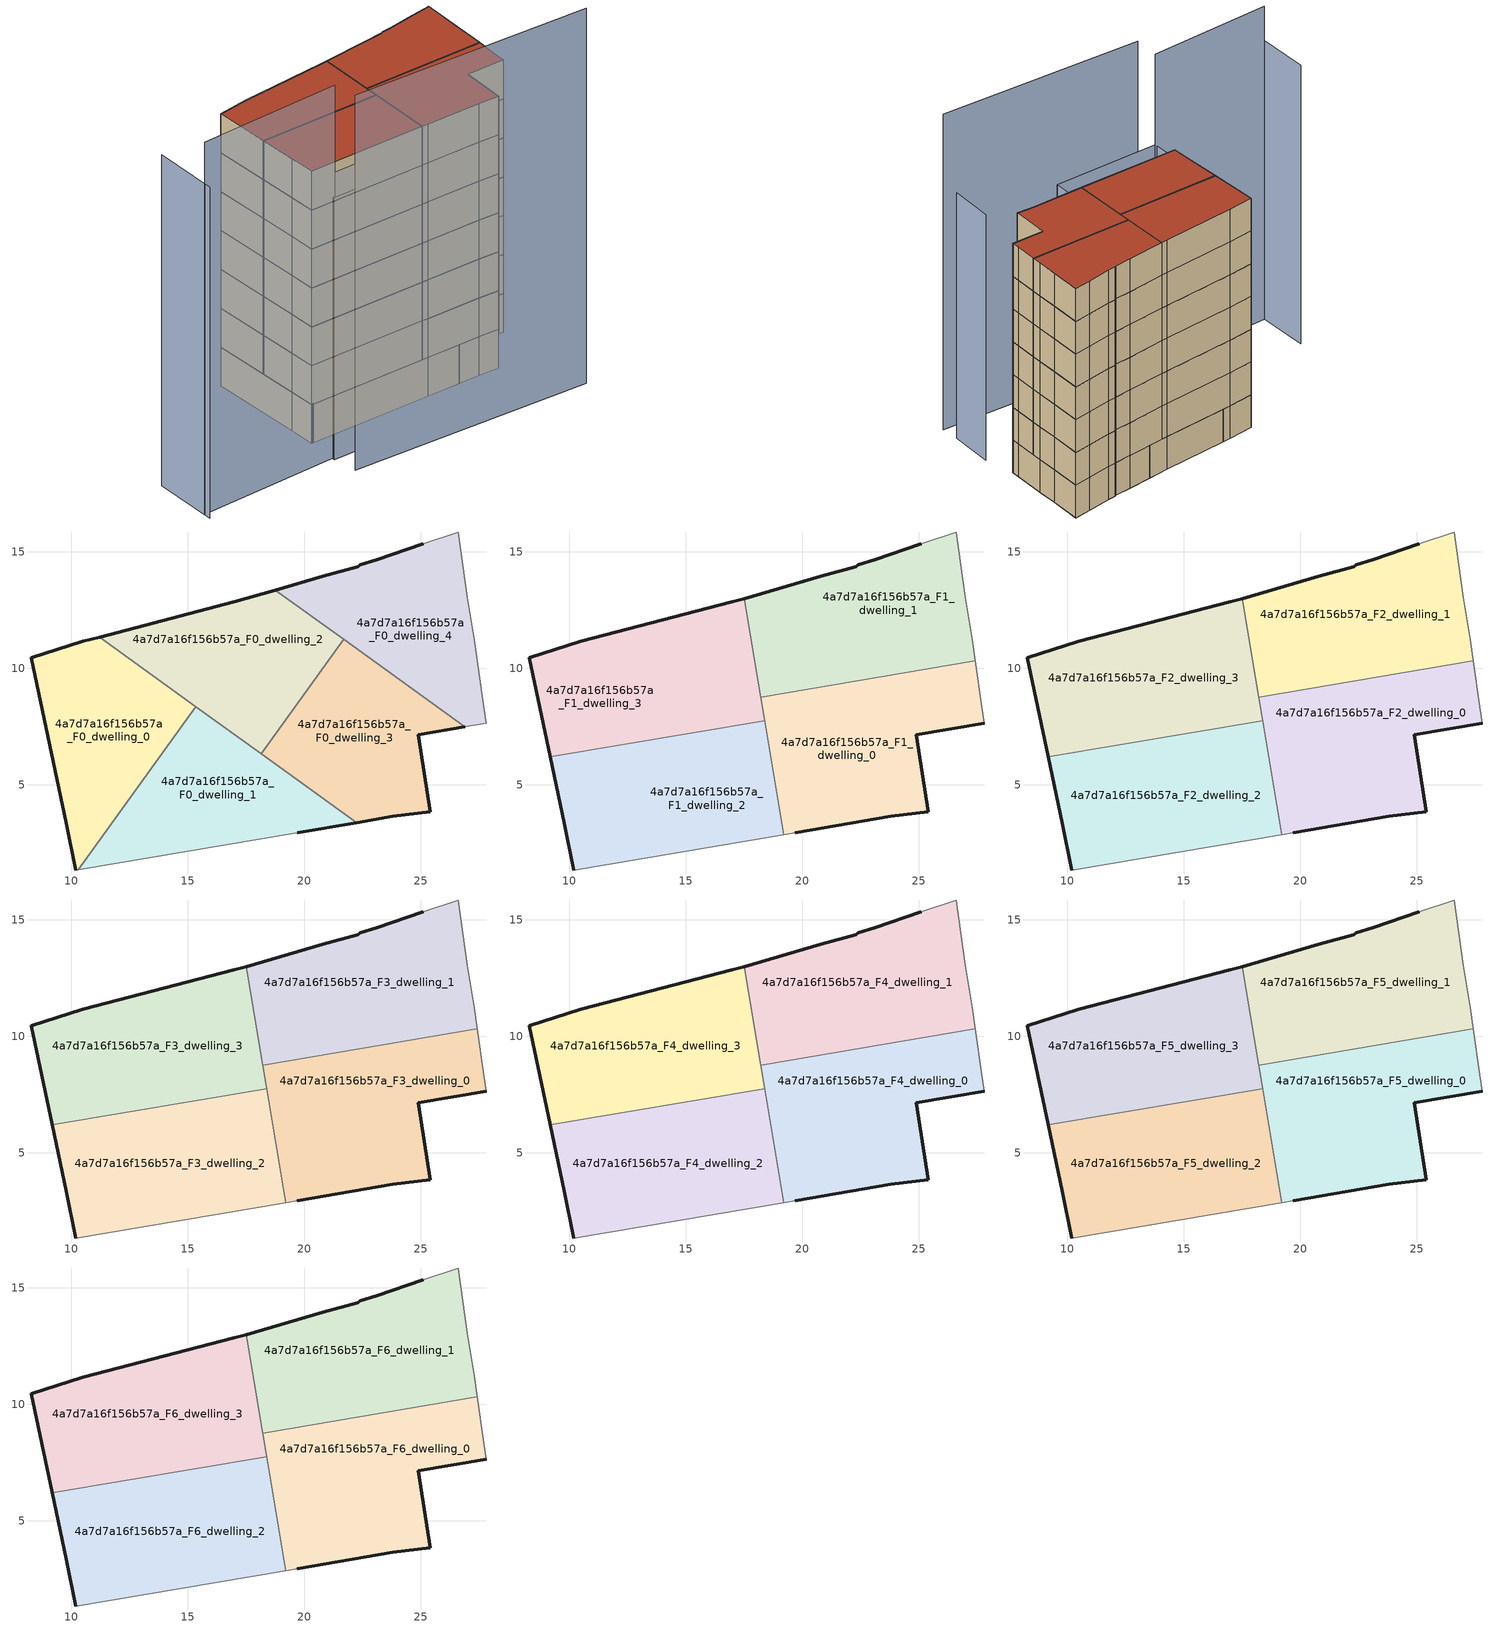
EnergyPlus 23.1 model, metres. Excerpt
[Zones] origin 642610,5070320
4a7d7a16f156b57a_F0_dwelling_0
 floor ground (EU_floor_Construction): 10.3,1.36 15.34,8.34 11.21,11.33 10.48,11.14 8.28,10.44 9.78,3.34 10.18,1.34 z0
 wall outside (EU_wall_Construction): 10.18,1.34 9.78,3.34 8.28,10.44 10.48,11.14 11.21,11.33 z0:3
 wall to 4a7d7a16f156b57a_F0_dwelling_1 (EU_wall_Construction): 15.34,8.34 10.3,1.36 z0:3
 wall adiabatic (EU_wall_Construction): 10.3,1.36 10.18,1.34 z0:3
 wall to 4a7d7a16f156b57a_F0_dwelling_2 (EU_wall_Construction): 11.21,11.33 15.34,8.34 z0:3
4a7d7a16f156b57a_F0_dwelling_1
 floor ground (EU_floor_Construction): 22.24,3.37 15.34,8.34 10.3,1.36 19.69,2.93 z0
 wall outside (EU_wall_Construction): 22.24,3.37 19.69,2.93 z0:3
 wall adiabatic (EU_wall_Construction): 19.69,2.93 10.3,1.36 z0:3
 wall to 4a7d7a16f156b57a_F0_dwelling_3 (EU_wall_Construction): 18.14,6.33 22.24,3.37 z0:3
 wall to 4a7d7a16f156b57a_F0_dwelling_2 (EU_wall_Construction): 15.34,8.35 18.14,6.33 z0:3
4a7d7a16f156b57a_F0_dwelling_2
 floor ground (EU_floor_Construction): 18.14,6.33 21.68,11.23 18.75,13.35 16.99,12.84 11.21,11.33 z0
 wall outside (EU_wall_Construction): 11.21,11.33 16.99,12.84 18.75,13.35 z0:3
 wall to 4a7d7a16f156b57a_F0_dwelling_3 (EU_wall_Construction): 21.68,11.23 18.14,6.33 z0:3
 wall to 4a7d7a16f156b57a_F0_dwelling_4 (EU_wall_Construction): 18.75,13.35 21.68,11.23 z0:3
 ceiling adiabatic (EU_roof_Construction): 18.38,7.75 18.53,6.87 18.14,6.33 16.59,7.45 z3
4a7d7a16f156b57a_F0_dwelling_3
 floor ground (EU_floor_Construction): 25.39,3.83 24.89,7.14 26.88,7.48 21.68,11.23 18.14,6.33 22.24,3.37 23.79,3.63 z0
 wall outside (EU_wall_Construction): 26.88,7.48 24.89,7.14 25.39,3.83 23.79,3.63 22.24,3.37 z0:3
 wall to 4a7d7a16f156b57a_F0_dwelling_4 (EU_wall_Construction): 21.68,11.23 26.88,7.48 z0:3
 ceiling adiabatic (EU_roof_Construction): 23.8,9.7 20.13,9.08 21.68,11.23 z3; 18.53,6.87 18.69,5.93 18.14,6.33 z3
4a7d7a16f156b57a_F0_dwelling_4
 floor ground (EU_floor_Construction): 27.8,7.64 27.7,8.34 27.3,11.24 27,13.04 26.6,15.84 25.1,15.34 23.09,14.64 22.4,14.44 22.3,14.34 20.79,13.94 18.75,13.35 26.88,7.48 z0
 wall outside (EU_wall_Construction): 18.75,13.35 20.79,13.94 22.3,14.34 22.4,14.44 23.09,14.64 25.1,15.34 z0:3
 wall adiabatic (EU_wall_Construction): 25.1,15.34 26.6,15.84 27,13.04 27.3,11.24 27.7,8.34 27.8,7.64 26.88,7.48 z0:3
4a7d7a16f156b57a_F1_dwelling_0
 floor to 4a7d7a16f156b57a_F0_dwelling_3 (EU_floor_Construction): 25.39,3.83 24.89,7.14 26.88,7.48 23.8,9.7 20.13,9.08 18.53,6.87 18.69,5.93 22.24,3.37 23.79,3.63 z3
 floor to 4a7d7a16f156b57a_F0_dwelling_4 (EU_floor_Construction): 27.8,7.64 27.7,8.34 27.42,10.31 23.8,9.7 26.88,7.48 z3
 floor to 4a7d7a16f156b57a_F0_dwelling_1 (EU_floor_Construction): 22.24,3.37 18.69,5.93 19.21,2.85 19.69,2.93 z3
 floor to 4a7d7a16f156b57a_F0_dwelling_2 (EU_floor_Construction): 18.53,6.87 20.13,9.08 18.21,8.76 z3
 wall outside (EU_wall_Construction): 27.8,7.64 24.89,7.14 25.39,3.83 23.79,3.63 19.69,2.93 z3:6
 wall adiabatic (EU_wall_Construction): 19.69,2.93 19.21,2.85 / 27.43,10.31 27.7,8.34 27.8,7.64 z3:6
 wall to 4a7d7a16f156b57a_F1_dwelling_1 (EU_wall_Construction): 18.21,8.76 27.43,10.31 z3:6
 wall to 4a7d7a16f156b57a_F1_dwelling_2 (EU_wall_Construction): 19.21,2.85 18.38,7.75 z3:6
 wall to 4a7d7a16f156b57a_F1_dwelling_3 (EU_wall_Construction): 18.38,7.75 18.21,8.76 z3:6
4a7d7a16f156b57a_F1_dwelling_1
 floor to 4a7d7a16f156b57a_F0_dwelling_4 (EU_floor_Construction): 27.42,10.31 27.3,11.24 27,13.04 26.6,15.84 25.1,15.34 23.09,14.64 22.4,14.44 22.3,14.34 20.79,13.94 18.75,13.35 23.8,9.7 z3
 floor to 4a7d7a16f156b57a_F0_dwelling_2 (EU_floor_Construction): 20.13,9.08 21.68,11.23 18.75,13.35 17.5,12.99 18.21,8.76 z3
 floor adiabatic (EU_floor_Construction): 23.8,9.7 18.75,13.35 21.68,11.23 20.13,9.08 18.21,8.76 z3
 wall outside (EU_wall_Construction): 17.5,12.99 20.79,13.94 22.3,14.34 22.4,14.44 23.09,14.64 25.1,15.34 z3:6
 wall adiabatic (EU_wall_Construction): 25.1,15.34 26.6,15.84 27,13.04 27.3,11.24 27.43,10.31 z3:6
 wall to 4a7d7a16f156b57a_F1_dwelling_3 (EU_wall_Construction): 18.21,8.76 17.5,12.99 z3:6
4a7d7a16f156b57a_F1_dwelling_2
 floor to 4a7d7a16f156b57a_F0_dwelling_1 (EU_floor_Construction): 19.21,2.85 18.69,5.93 16.59,7.45 14.43,7.09 10.3,1.36 z3
 floor to 4a7d7a16f156b57a_F0_dwelling_0 (EU_floor_Construction): 10.3,1.36 14.43,7.09 9.18,6.2 9.78,3.34 10.18,1.34 z3
 floor adiabatic (EU_floor_Construction): 18.69,5.93 18.38,7.75 9.18,6.2 16.59,7.45 z3
 wall outside (EU_wall_Construction): 10.18,1.34 9.78,3.34 9.18,6.2 z3:6
 wall to 4a7d7a16f156b57a_F1_dwelling_3 (EU_wall_Construction): 9.18,6.2 18.38,7.75 z3:6
 wall adiabatic (EU_wall_Construction): 19.21,2.85 10.18,1.34 z3:6
4a7d7a16f156b57a_F1_dwelling_3
 floor to 4a7d7a16f156b57a_F0_dwelling_0 (EU_floor_Construction): 14.43,7.09 15.34,8.34 11.21,11.33 10.48,11.14 8.28,10.44 9.18,6.2 z3
 floor to 4a7d7a16f156b57a_F0_dwelling_2 (EU_floor_Construction): 18.38,7.75 17.5,12.99 16.99,12.84 11.21,11.33 16.59,7.45 z3
 floor to 4a7d7a16f156b57a_F0_dwelling_1 (EU_floor_Construction): 16.59,7.45 15.34,8.34 14.43,7.09 z3
 wall outside (EU_wall_Construction): 9.18,6.2 8.28,10.44 10.48,11.14 16.99,12.84 17.5,12.99 z3:6
4a7d7a16f156b57a_F2_dwelling_0
 floor to 4a7d7a16f156b57a_F1_dwelling_0 (EU_floor_Construction): 25.39,3.83 24.89,7.14 27.8,7.64 27.7,8.34 27.43,10.31 18.21,8.76 19.21,2.85 19.69,2.93 23.79,3.63 z6
 wall outside (EU_wall_Construction): 27.8,7.64 24.89,7.14 25.39,3.83 23.79,3.63 19.69,2.93 z6:9
 wall adiabatic (EU_wall_Construction): 19.69,2.93 19.21,2.85 / 27.43,10.31 27.7,8.34 27.8,7.64 z6:9
 wall to 4a7d7a16f156b57a_F2_dwelling_1 (EU_wall_Construction): 18.21,8.76 27.43,10.31 z6:9
 wall to 4a7d7a16f156b57a_F2_dwelling_2 (EU_wall_Construction): 19.21,2.85 18.38,7.75 z6:9
 wall to 4a7d7a16f156b57a_F2_dwelling_3 (EU_wall_Construction): 18.38,7.75 18.21,8.76 z6:9
4a7d7a16f156b57a_F2_dwelling_1
 floor to 4a7d7a16f156b57a_F1_dwelling_1 (EU_floor_Construction): 27.43,10.31 27.3,11.24 27,13.04 26.6,15.84 25.1,15.34 23.09,14.64 22.4,14.44 22.3,14.34 20.79,13.94 17.5,12.99 18.21,8.76 z6
 wall outside (EU_wall_Construction): 17.5,12.99 20.79,13.94 22.3,14.34 22.4,14.44 23.09,14.64 25.1,15.34 z6:9
 wall adiabatic (EU_wall_Construction): 25.1,15.34 26.6,15.84 27,13.04 27.3,11.24 27.43,10.31 z6:9
 wall to 4a7d7a16f156b57a_F2_dwelling_3 (EU_wall_Construction): 18.21,8.76 17.5,12.99 z6:9
4a7d7a16f156b57a_F2_dwelling_2
 floor to 4a7d7a16f156b57a_F1_dwelling_2 (EU_floor_Construction): 19.21,2.85 18.38,7.75 9.18,6.2 9.78,3.34 10.18,1.34 z6
 wall outside (EU_wall_Construction): 10.18,1.34 9.78,3.34 9.18,6.2 z6:9
 wall to 4a7d7a16f156b57a_F2_dwelling_3 (EU_wall_Construction): 9.18,6.2 18.38,7.75 z6:9
 wall adiabatic (EU_wall_Construction): 19.21,2.85 10.18,1.34 z6:9
4a7d7a16f156b57a_F2_dwelling_3
 floor to 4a7d7a16f156b57a_F1_dwelling_3 (EU_floor_Construction): 18.38,7.75 17.5,12.99 16.99,12.84 10.48,11.14 8.28,10.44 9.18,6.2 z6
 wall outside (EU_wall_Construction): 9.18,6.2 8.28,10.44 10.48,11.14 16.99,12.84 17.5,12.99 z6:9
4a7d7a16f156b57a_F3_dwelling_0
 floor to 4a7d7a16f156b57a_F2_dwelling_0 (EU_floor_Construction): 25.39,3.83 24.89,7.14 27.8,7.64 27.7,8.34 27.43,10.31 18.21,8.76 19.21,2.85 19.69,2.93 23.79,3.63 z9
 wall outside (EU_wall_Construction): 27.8,7.64 24.89,7.14 25.39,3.83 23.79,3.63 19.69,2.93 z9:12
 wall adiabatic (EU_wall_Construction): 19.69,2.93 19.21,2.85 / 27.43,10.31 27.7,8.34 27.8,7.64 z9:12
 wall to 4a7d7a16f156b57a_F3_dwelling_1 (EU_wall_Construction): 18.21,8.76 27.43,10.31 z9:12
 wall to 4a7d7a16f156b57a_F3_dwelling_2 (EU_wall_Construction): 19.21,2.85 18.38,7.75 z9:12
 wall to 4a7d7a16f156b57a_F3_dwelling_3 (EU_wall_Construction): 18.38,7.75 18.21,8.76 z9:12
4a7d7a16f156b57a_F3_dwelling_1
 floor to 4a7d7a16f156b57a_F2_dwelling_1 (EU_floor_Construction): 27.43,10.31 27.3,11.24 27,13.04 26.6,15.84 25.1,15.34 23.09,14.64 22.4,14.44 22.3,14.34 20.79,13.94 17.5,12.99 18.21,8.76 z9
 wall outside (EU_wall_Construction): 17.5,12.99 20.79,13.94 22.3,14.34 22.4,14.44 23.09,14.64 25.1,15.34 z9:12
 wall adiabatic (EU_wall_Construction): 25.1,15.34 26.6,15.84 27,13.04 27.3,11.24 27.43,10.31 z9:12
 wall to 4a7d7a16f156b57a_F3_dwelling_3 (EU_wall_Construction): 18.21,8.76 17.5,12.99 z9:12
4a7d7a16f156b57a_F3_dwelling_2
 floor to 4a7d7a16f156b57a_F2_dwelling_2 (EU_floor_Construction): 19.21,2.85 18.38,7.75 9.18,6.2 9.78,3.34 10.18,1.34 z9
 wall outside (EU_wall_Construction): 10.18,1.34 9.78,3.34 9.18,6.2 z9:12
 wall to 4a7d7a16f156b57a_F3_dwelling_3 (EU_wall_Construction): 9.18,6.2 18.38,7.75 z9:12
 wall adiabatic (EU_wall_Construction): 19.21,2.85 10.18,1.34 z9:12
4a7d7a16f156b57a_F3_dwelling_3
 floor to 4a7d7a16f156b57a_F2_dwelling_3 (EU_floor_Construction): 18.38,7.75 17.5,12.99 16.99,12.84 10.48,11.14 8.28,10.44 9.18,6.2 z9
 wall outside (EU_wall_Construction): 9.18,6.2 8.28,10.44 10.48,11.14 16.99,12.84 17.5,12.99 z9:12
4a7d7a16f156b57a_F4_dwelling_0
 floor to 4a7d7a16f156b57a_F3_dwelling_0 (EU_floor_Construction): 25.39,3.83 24.89,7.14 27.8,7.64 27.7,8.34 27.43,10.31 18.21,8.76 19.21,2.85 19.69,2.93 23.79,3.63 z12
 wall outside (EU_wall_Construction): 27.8,7.64 24.89,7.14 25.39,3.83 23.79,3.63 19.69,2.93 z12:15
 wall adiabatic (EU_wall_Construction): 19.69,2.93 19.21,2.85 / 27.43,10.31 27.7,8.34 27.8,7.64 z12:15
 wall to 4a7d7a16f156b57a_F4_dwelling_1 (EU_wall_Construction): 18.21,8.76 27.43,10.31 z12:15
 wall to 4a7d7a16f156b57a_F4_dwelling_2 (EU_wall_Construction): 19.21,2.85 18.38,7.75 z12:15
 wall to 4a7d7a16f156b57a_F4_dwelling_3 (EU_wall_Construction): 18.38,7.75 18.21,8.76 z12:15
4a7d7a16f156b57a_F4_dwelling_1
 floor to 4a7d7a16f156b57a_F3_dwelling_1 (EU_floor_Construction): 27.43,10.31 27.3,11.24 27,13.04 26.6,15.84 25.1,15.34 23.09,14.64 22.4,14.44 22.3,14.34 20.79,13.94 17.5,12.99 18.21,8.76 z12
 wall outside (EU_wall_Construction): 17.5,12.99 20.79,13.94 22.3,14.34 22.4,14.44 23.09,14.64 25.1,15.34 z12:15
 wall adiabatic (EU_wall_Construction): 25.1,15.34 26.6,15.84 27,13.04 27.3,11.24 27.43,10.31 z12:15
 wall to 4a7d7a16f156b57a_F4_dwelling_3 (EU_wall_Construction): 18.21,8.76 17.5,12.99 z12:15
4a7d7a16f156b57a_F4_dwelling_2
 floor to 4a7d7a16f156b57a_F3_dwelling_2 (EU_floor_Construction): 19.21,2.85 18.38,7.75 9.18,6.2 9.78,3.34 10.18,1.34 z12
 wall outside (EU_wall_Construction): 10.18,1.34 9.78,3.34 9.18,6.2 z12:15
 wall to 4a7d7a16f156b57a_F4_dwelling_3 (EU_wall_Construction): 9.18,6.2 18.38,7.75 z12:15
 wall adiabatic (EU_wall_Construction): 19.21,2.85 10.18,1.34 z12:15
4a7d7a16f156b57a_F4_dwelling_3
 floor to 4a7d7a16f156b57a_F3_dwelling_3 (EU_floor_Construction): 18.38,7.75 17.5,12.99 16.99,12.84 10.48,11.14 8.28,10.44 9.18,6.2 z12
 wall outside (EU_wall_Construction): 9.18,6.2 8.28,10.44 10.48,11.14 16.99,12.84 17.5,12.99 z12:15
4a7d7a16f156b57a_F5_dwelling_0
 floor to 4a7d7a16f156b57a_F4_dwelling_0 (EU_floor_Construction): 25.39,3.83 24.89,7.14 27.8,7.64 27.7,8.34 27.43,10.31 18.21,8.76 19.21,2.85 19.69,2.93 23.79,3.63 z15
 wall outside (EU_wall_Construction): 27.8,7.64 24.89,7.14 25.39,3.83 23.79,3.63 19.69,2.93 z15:18
 wall adiabatic (EU_wall_Construction): 19.69,2.93 19.21,2.85 / 27.43,10.31 27.7,8.34 27.8,7.64 z15:18
 wall to 4a7d7a16f156b57a_F5_dwelling_1 (EU_wall_Construction): 18.21,8.76 27.43,10.31 z15:18
 wall to 4a7d7a16f156b57a_F5_dwelling_2 (EU_wall_Construction): 19.21,2.85 18.38,7.75 z15:18
 wall to 4a7d7a16f156b57a_F5_dwelling_3 (EU_wall_Construction): 18.38,7.75 18.21,8.76 z15:18
4a7d7a16f156b57a_F5_dwelling_1
 floor to 4a7d7a16f156b57a_F4_dwelling_1 (EU_floor_Construction): 27.43,10.31 27.3,11.24 27,13.04 26.6,15.84 25.1,15.34 23.09,14.64 22.4,14.44 22.3,14.34 20.79,13.94 17.5,12.99 18.21,8.76 z15
 wall outside (EU_wall_Construction): 17.5,12.99 20.79,13.94 22.3,14.34 22.4,14.44 23.09,14.64 25.1,15.34 z15:18
 wall adiabatic (EU_wall_Construction): 25.1,15.34 26.6,15.84 27,13.04 27.3,11.24 27.43,10.31 z15:18
 wall to 4a7d7a16f156b57a_F5_dwelling_3 (EU_wall_Construction): 18.21,8.76 17.5,12.99 z15:18
4a7d7a16f156b57a_F5_dwelling_2
 floor to 4a7d7a16f156b57a_F4_dwelling_2 (EU_floor_Construction): 19.21,2.85 18.38,7.75 9.18,6.2 9.78,3.34 10.18,1.34 z15
 wall outside (EU_wall_Construction): 10.18,1.34 9.78,3.34 9.18,6.2 z15:18
 wall to 4a7d7a16f156b57a_F5_dwelling_3 (EU_wall_Construction): 9.18,6.2 18.38,7.75 z15:18
 wall adiabatic (EU_wall_Construction): 19.21,2.85 10.18,1.34 z15:18
4a7d7a16f156b57a_F5_dwelling_3
 floor to 4a7d7a16f156b57a_F4_dwelling_3 (EU_floor_Construction): 18.38,7.75 17.5,12.99 16.99,12.84 10.48,11.14 8.28,10.44 9.18,6.2 z15
 wall outside (EU_wall_Construction): 9.18,6.2 8.28,10.44 10.48,11.14 16.99,12.84 17.5,12.99 z15:18
4a7d7a16f156b57a_F6_dwelling_0
 floor to 4a7d7a16f156b57a_F5_dwelling_0 (EU_floor_Construction): 25.39,3.83 24.89,7.14 27.8,7.64 27.7,8.34 27.43,10.31 18.21,8.76 19.21,2.85 19.69,2.93 23.79,3.63 z18
 wall outside (EU_wall_Construction): 27.8,7.64 24.89,7.14 25.39,3.83 23.79,3.63 19.69,2.93 z18:21
 wall adiabatic (EU_wall_Construction): 19.69,2.93 19.21,2.85 / 27.43,10.31 27.7,8.34 27.8,7.64 z18:21
 wall to 4a7d7a16f156b57a_F6_dwelling_1 (EU_wall_Construction): 18.21,8.76 27.43,10.31 z18:21
 wall to 4a7d7a16f156b57a_F6_dwelling_2 (EU_wall_Construction): 19.21,2.85 18.38,7.75 z18:21
 wall to 4a7d7a16f156b57a_F6_dwelling_3 (EU_wall_Construction): 18.38,7.75 18.21,8.76 z18:21
 roof outside (EU_roof_Construction): 27.43,10.31 27.7,8.34 27.8,7.64 24.89,7.14 25.39,3.83 23.79,3.63 19.69,2.93 19.21,2.85 18.21,8.76 z21
4a7d7a16f156b57a_F6_dwelling_1
 floor to 4a7d7a16f156b57a_F5_dwelling_1 (EU_floor_Construction): 27.43,10.31 27.3,11.24 27,13.04 26.6,15.84 25.1,15.34 23.09,14.64 22.4,14.44 22.3,14.34 20.79,13.94 17.5,12.99 18.21,8.76 z18
 wall outside (EU_wall_Construction): 17.5,12.99 20.79,13.94 22.3,14.34 22.4,14.44 23.09,14.64 25.1,15.34 z18:21
 wall adiabatic (EU_wall_Construction): 25.1,15.34 26.6,15.84 27,13.04 27.3,11.24 27.43,10.31 z18:21
 wall to 4a7d7a16f156b57a_F6_dwelling_3 (EU_wall_Construction): 18.21,8.76 17.5,12.99 z18:21
 roof outside (EU_roof_Construction): 26.6,15.84 27,13.04 27.3,11.24 27.43,10.31 18.21,8.76 17.5,12.99 20.79,13.94 22.3,14.34 22.4,14.44 23.09,14.64 25.1,15.34 z21
4a7d7a16f156b57a_F6_dwelling_2
 floor to 4a7d7a16f156b57a_F5_dwelling_2 (EU_floor_Construction): 19.21,2.85 18.38,7.75 9.18,6.2 9.78,3.34 10.18,1.34 z18
 wall outside (EU_wall_Construction): 10.18,1.34 9.78,3.34 9.18,6.2 z18:21
 wall to 4a7d7a16f156b57a_F6_dwelling_3 (EU_wall_Construction): 9.18,6.2 18.38,7.75 z18:21
 wall adiabatic (EU_wall_Construction): 19.21,2.85 10.18,1.34 z18:21
 roof outside (EU_roof_Construction): 18.38,7.75 19.21,2.85 10.18,1.34 9.78,3.34 9.18,6.2 z21
4a7d7a16f156b57a_F6_dwelling_3
 floor to 4a7d7a16f156b57a_F5_dwelling_3 (EU_floor_Construction): 18.38,7.75 17.5,12.99 16.99,12.84 10.48,11.14 8.28,10.44 9.18,6.2 z18
 wall outside (EU_wall_Construction): 9.18,6.2 8.28,10.44 10.48,11.14 16.99,12.84 17.5,12.99 z18:21
 roof outside (EU_roof_Construction): 17.5,12.99 18.38,7.75 9.18,6.2 8.28,10.44 10.48,11.14 16.99,12.84 z21
shading: 11.17,-2.91 29.6,-0.47 z0:28.9; 10.18,1.34 19.69,2.93 / 19.69,2.93 20.1,0.5 / 20.1,0.5 10.59,-1.1 / 10.59,-1.1 10.18,1.34 z0:20.2; 29.27,1.12 28.8,5.03 z0:22.5; -0.1,-3.12 10.74,-0.85 z0:28.7; -0.91,1.37 -0.03,-3.66 z0:25.5
[Building]
EU S2 Campaign: North Axis=0; Terrain=City; Solar Distribution=FullExterior
[Site:Location]
Lyon-Bron: Latitude=45.75; Longitude=5; Time Zone=1; Elevation=198
[SizingPeriod:WeatherFileDays]
AnnualSizingPeriod: Begin Month=1; Begin Day of Month=1; End Month=12; End Day of Month=31; Day of Week for Start Day=Monday; Use Weather File Daylight Saving Period=No; Use Weather File Rain and Snow Indicators=No
[MATERIAL]
EU_InternalMass_Material: Roughness=MediumRough; Thickness=0.1; Conductivity=1; Density=1800; Specific Heat=900; Thermal Absorptance=0.9; Solar Absorptance=0.7; Visible Absorptance=0.7
[MATERIAL:NOMASS] Roughness=MediumRough; Thermal Absorptance=0.9; Solar Absorptance=0.7; Visible Absorptance=0.7
Name | Thermal Resistance
EU_wall_NoMass | 0.776494
EU_roof_NoMass | 0.486893
EU_floor_NoMass | 0.421597
[CONSTRUCTION]
EU_wall_Construction: EU_wall_NoMass
EU_roof_Construction: EU_roof_NoMass
EU_floor_Construction: EU_floor_NoMass
EU_InternalMass_Construction: EU_InternalMass_Material
[ZONE] Type=1; Multiplier=1; Ceiling Height=autocalculate; Floor Area=autocalculate; Part of Total Floor Area=Yes
Name | Volume
4a7d7a16f156b57a_F0_dwelling_0 | 110.041
4a7d7a16f156b57a_F1_dwelling_0; 4a7d7a16f156b57a_F2_dwelling_0; 4a7d7a16f156b57a_F3_dwelling_0; 4a7d7a16f156b57a_F4_dwelling_0; 4a7d7a16f156b57a_F5_dwelling_0; 4a7d7a16f156b57a_F6_dwelling_0 | 137.544
4a7d7a16f156b57a_F0_dwelling_1 | 110.016
4a7d7a16f156b57a_F1_dwelling_1; 4a7d7a16f156b57a_F2_dwelling_1; 4a7d7a16f156b57a_F3_dwelling_1; 4a7d7a16f156b57a_F4_dwelling_1; 4a7d7a16f156b57a_F5_dwelling_1; 4a7d7a16f156b57a_F6_dwelling_1 | 137.535
4a7d7a16f156b57a_F0_dwelling_2 | 110.002
4a7d7a16f156b57a_F1_dwelling_2; 4a7d7a16f156b57a_F2_dwelling_2; 4a7d7a16f156b57a_F3_dwelling_2; 4a7d7a16f156b57a_F4_dwelling_2; 4a7d7a16f156b57a_F5_dwelling_2; 4a7d7a16f156b57a_F6_dwelling_2 | 137.524
4a7d7a16f156b57a_F0_dwelling_3 | 110.026
4a7d7a16f156b57a_F1_dwelling_3; 4a7d7a16f156b57a_F2_dwelling_3; 4a7d7a16f156b57a_F3_dwelling_3; 4a7d7a16f156b57a_F4_dwelling_3; 4a7d7a16f156b57a_F5_dwelling_3; 4a7d7a16f156b57a_F6_dwelling_3 | 137.539
4a7d7a16f156b57a_F0_dwelling_4 | 110.035
[INTERNALMASS] Construction=EU_InternalMass_Construction
Name | Zone or ZoneList | Surface Area
4a7d7a16f156b57a_F0_dwelling_0_EU_InternalMass | 4a7d7a16f156b57a_F0_dwelling_0 | 36.68
4a7d7a16f156b57a_F0_dwelling_1_EU_InternalMass | 4a7d7a16f156b57a_F0_dwelling_1 | 36.6738
4a7d7a16f156b57a_F0_dwelling_2_EU_InternalMass | 4a7d7a16f156b57a_F0_dwelling_2 | 36.6675
4a7d7a16f156b57a_F0_dwelling_3_EU_InternalMass | 4a7d7a16f156b57a_F0_dwelling_3 | 36.6747
4a7d7a16f156b57a_F0_dwelling_4_EU_InternalMass | 4a7d7a16f156b57a_F0_dwelling_4 | 36.6787
4a7d7a16f156b57a_F1_dwelling_0_EU_InternalMass | 4a7d7a16f156b57a_F1_dwelling_0 | 45.8482
4a7d7a16f156b57a_F1_dwelling_1_EU_InternalMass | 4a7d7a16f156b57a_F1_dwelling_1 | 45.8452
4a7d7a16f156b57a_F1_dwelling_2_EU_InternalMass | 4a7d7a16f156b57a_F1_dwelling_2 | 45.8415
4a7d7a16f156b57a_F1_dwelling_3_EU_InternalMass | 4a7d7a16f156b57a_F1_dwelling_3 | 45.8462
4a7d7a16f156b57a_F2_dwelling_0_EU_InternalMass | 4a7d7a16f156b57a_F2_dwelling_0 | 45.8482
4a7d7a16f156b57a_F2_dwelling_1_EU_InternalMass | 4a7d7a16f156b57a_F2_dwelling_1 | 45.8452
4a7d7a16f156b57a_F2_dwelling_2_EU_InternalMass | 4a7d7a16f156b57a_F2_dwelling_2 | 45.8415
4a7d7a16f156b57a_F2_dwelling_3_EU_InternalMass | 4a7d7a16f156b57a_F2_dwelling_3 | 45.8462
4a7d7a16f156b57a_F3_dwelling_0_EU_InternalMass | 4a7d7a16f156b57a_F3_dwelling_0 | 45.8482
4a7d7a16f156b57a_F3_dwelling_1_EU_InternalMass | 4a7d7a16f156b57a_F3_dwelling_1 | 45.8452
4a7d7a16f156b57a_F3_dwelling_2_EU_InternalMass | 4a7d7a16f156b57a_F3_dwelling_2 | 45.8415
4a7d7a16f156b57a_F3_dwelling_3_EU_InternalMass | 4a7d7a16f156b57a_F3_dwelling_3 | 45.8462
4a7d7a16f156b57a_F4_dwelling_0_EU_InternalMass | 4a7d7a16f156b57a_F4_dwelling_0 | 45.8482
4a7d7a16f156b57a_F4_dwelling_1_EU_InternalMass | 4a7d7a16f156b57a_F4_dwelling_1 | 45.8452
4a7d7a16f156b57a_F4_dwelling_2_EU_InternalMass | 4a7d7a16f156b57a_F4_dwelling_2 | 45.8415
4a7d7a16f156b57a_F4_dwelling_3_EU_InternalMass | 4a7d7a16f156b57a_F4_dwelling_3 | 45.8462
4a7d7a16f156b57a_F5_dwelling_0_EU_InternalMass | 4a7d7a16f156b57a_F5_dwelling_0 | 45.8482
4a7d7a16f156b57a_F5_dwelling_1_EU_InternalMass | 4a7d7a16f156b57a_F5_dwelling_1 | 45.8452
4a7d7a16f156b57a_F5_dwelling_2_EU_InternalMass | 4a7d7a16f156b57a_F5_dwelling_2 | 45.8415
4a7d7a16f156b57a_F5_dwelling_3_EU_InternalMass | 4a7d7a16f156b57a_F5_dwelling_3 | 45.8462
4a7d7a16f156b57a_F6_dwelling_0_EU_InternalMass | 4a7d7a16f156b57a_F6_dwelling_0 | 45.8482
4a7d7a16f156b57a_F6_dwelling_1_EU_InternalMass | 4a7d7a16f156b57a_F6_dwelling_1 | 45.8452
4a7d7a16f156b57a_F6_dwelling_2_EU_InternalMass | 4a7d7a16f156b57a_F6_dwelling_2 | 45.8415
4a7d7a16f156b57a_F6_dwelling_3_EU_InternalMass | 4a7d7a16f156b57a_F6_dwelling_3 | 45.8462
[OTHEREQUIPMENT] Fuel Type=Electricity; Design Level Calculation Method=Watts/Area; Power per Zone Floor Area=1; Fraction Latent=0; Fraction Radiant=0; Fraction Lost=0; Carbon Dioxide Generation Rate=0; EndUse Subcategory=EU_Step8_InternalGains
Name | Zone or ZoneList or Space or SpaceList | Schedule
EU_Step8_InternalGain_4a7d7a16f156b57a_F0_dwelling_0_f000 | 4a7d7a16f156b57a_F0_dwelling_0 | EU_Step8_GainSchedule_4a7d7a16f156b57a_F0_dwelling_0_f000
EU_Step8_InternalGain_4a7d7a16f156b57a_F0_dwelling_1_f000 | 4a7d7a16f156b57a_F0_dwelling_1 | EU_Step8_GainSchedule_4a7d7a16f156b57a_F0_dwelling_1_f000
EU_Step8_InternalGain_4a7d7a16f156b57a_F0_dwelling_2_f000 | 4a7d7a16f156b57a_F0_dwelling_2 | EU_Step8_GainSchedule_4a7d7a16f156b57a_F0_dwelling_2_f000
EU_Step8_InternalGain_4a7d7a16f156b57a_F0_dwelling_3_f000 | 4a7d7a16f156b57a_F0_dwelling_3 | EU_Step8_GainSchedule_4a7d7a16f156b57a_F0_dwelling_3_f000
EU_Step8_InternalGain_4a7d7a16f156b57a_F0_dwelling_4_f000 | 4a7d7a16f156b57a_F0_dwelling_4 | EU_Step8_GainSchedule_4a7d7a16f156b57a_F0_dwelling_4_f000
EU_Step8_InternalGain_4a7d7a16f156b57a_F1_dwelling_0_f000 | 4a7d7a16f156b57a_F1_dwelling_0 | EU_Step8_GainSchedule_4a7d7a16f156b57a_F1_dwelling_0_f000
EU_Step8_InternalGain_4a7d7a16f156b57a_F1_dwelling_1_f000 | 4a7d7a16f156b57a_F1_dwelling_1 | EU_Step8_GainSchedule_4a7d7a16f156b57a_F1_dwelling_1_f000
EU_Step8_InternalGain_4a7d7a16f156b57a_F1_dwelling_2_f000 | 4a7d7a16f156b57a_F1_dwelling_2 | EU_Step8_GainSchedule_4a7d7a16f156b57a_F1_dwelling_2_f000
EU_Step8_InternalGain_4a7d7a16f156b57a_F1_dwelling_3_f000 | 4a7d7a16f156b57a_F1_dwelling_3 | EU_Step8_GainSchedule_4a7d7a16f156b57a_F1_dwelling_3_f000
EU_Step8_InternalGain_4a7d7a16f156b57a_F2_dwelling_0_f000 | 4a7d7a16f156b57a_F2_dwelling_0 | EU_Step8_GainSchedule_4a7d7a16f156b57a_F2_dwelling_0_f000
EU_Step8_InternalGain_4a7d7a16f156b57a_F2_dwelling_1_f000 | 4a7d7a16f156b57a_F2_dwelling_1 | EU_Step8_GainSchedule_4a7d7a16f156b57a_F2_dwelling_1_f000
EU_Step8_InternalGain_4a7d7a16f156b57a_F2_dwelling_2_f000 | 4a7d7a16f156b57a_F2_dwelling_2 | EU_Step8_GainSchedule_4a7d7a16f156b57a_F2_dwelling_2_f000
EU_Step8_InternalGain_4a7d7a16f156b57a_F2_dwelling_3_f000 | 4a7d7a16f156b57a_F2_dwelling_3 | EU_Step8_GainSchedule_4a7d7a16f156b57a_F2_dwelling_3_f000
EU_Step8_InternalGain_4a7d7a16f156b57a_F3_dwelling_0_f000 | 4a7d7a16f156b57a_F3_dwelling_0 | EU_Step8_GainSchedule_4a7d7a16f156b57a_F3_dwelling_0_f000
EU_Step8_InternalGain_4a7d7a16f156b57a_F3_dwelling_1_f000 | 4a7d7a16f156b57a_F3_dwelling_1 | EU_Step8_GainSchedule_4a7d7a16f156b57a_F3_dwelling_1_f000
EU_Step8_InternalGain_4a7d7a16f156b57a_F3_dwelling_2_f000 | 4a7d7a16f156b57a_F3_dwelling_2 | EU_Step8_GainSchedule_4a7d7a16f156b57a_F3_dwelling_2_f000
EU_Step8_InternalGain_4a7d7a16f156b57a_F3_dwelling_3_f000 | 4a7d7a16f156b57a_F3_dwelling_3 | EU_Step8_GainSchedule_4a7d7a16f156b57a_F3_dwelling_3_f000
EU_Step8_InternalGain_4a7d7a16f156b57a_F4_dwelling_0_f000 | 4a7d7a16f156b57a_F4_dwelling_0 | EU_Step8_GainSchedule_4a7d7a16f156b57a_F4_dwelling_0_f000
EU_Step8_InternalGain_4a7d7a16f156b57a_F4_dwelling_1_f000 | 4a7d7a16f156b57a_F4_dwelling_1 | EU_Step8_GainSchedule_4a7d7a16f156b57a_F4_dwelling_1_f000
EU_Step8_InternalGain_4a7d7a16f156b57a_F4_dwelling_2_f000 | 4a7d7a16f156b57a_F4_dwelling_2 | EU_Step8_GainSchedule_4a7d7a16f156b57a_F4_dwelling_2_f000
EU_Step8_InternalGain_4a7d7a16f156b57a_F4_dwelling_3_f000 | 4a7d7a16f156b57a_F4_dwelling_3 | EU_Step8_GainSchedule_4a7d7a16f156b57a_F4_dwelling_3_f000
EU_Step8_InternalGain_4a7d7a16f156b57a_F5_dwelling_0_f000 | 4a7d7a16f156b57a_F5_dwelling_0 | EU_Step8_GainSchedule_4a7d7a16f156b57a_F5_dwelling_0_f000
EU_Step8_InternalGain_4a7d7a16f156b57a_F5_dwelling_1_f000 | 4a7d7a16f156b57a_F5_dwelling_1 | EU_Step8_GainSchedule_4a7d7a16f156b57a_F5_dwelling_1_f000
EU_Step8_InternalGain_4a7d7a16f156b57a_F5_dwelling_2_f000 | 4a7d7a16f156b57a_F5_dwelling_2 | EU_Step8_GainSchedule_4a7d7a16f156b57a_F5_dwelling_2_f000
EU_Step8_InternalGain_4a7d7a16f156b57a_F5_dwelling_3_f000 | 4a7d7a16f156b57a_F5_dwelling_3 | EU_Step8_GainSchedule_4a7d7a16f156b57a_F5_dwelling_3_f000
EU_Step8_InternalGain_4a7d7a16f156b57a_F6_dwelling_0_f000 | 4a7d7a16f156b57a_F6_dwelling_0 | EU_Step8_GainSchedule_4a7d7a16f156b57a_F6_dwelling_0_f000
EU_Step8_InternalGain_4a7d7a16f156b57a_F6_dwelling_1_f000 | 4a7d7a16f156b57a_F6_dwelling_1 | EU_Step8_GainSchedule_4a7d7a16f156b57a_F6_dwelling_1_f000
EU_Step8_InternalGain_4a7d7a16f156b57a_F6_dwelling_2_f000 | 4a7d7a16f156b57a_F6_dwelling_2 | EU_Step8_GainSchedule_4a7d7a16f156b57a_F6_dwelling_2_f000
EU_Step8_InternalGain_4a7d7a16f156b57a_F6_dwelling_3_f000 | 4a7d7a16f156b57a_F6_dwelling_3 | EU_Step8_GainSchedule_4a7d7a16f156b57a_F6_dwelling_3_f000
[ZONEVENTILATION:DESIGNFLOWRATE] Schedule=EU_AlwaysOn; Design Flow Rate Calculation Method=AirChanges/Hour; Air Changes per Hour=0.693814; Ventilation Type=Natural; Fan Pressure Rise=0; Fan Total Efficiency=1; Constant Term Coefficient=1; Temperature Term Coefficient=0; Velocity Term Coefficient=0; Velocity Squared Term Coefficient=0; Minimum Indoor Temperature=-100; Maximum Indoor Temperature=100; Delta Temperature=-100; Minimum Outdoor Temperature=-100; Maximum Outdoor Temperature=100; Maximum Wind Speed=40
Name | Zone or ZoneList or Space or SpaceList
EU_ConstantAir_4a7d7a16f156b57a_F0_dwelling_0 | 4a7d7a16f156b57a_F0_dwelling_0
EU_ConstantAir_4a7d7a16f156b57a_F0_dwelling_1 | 4a7d7a16f156b57a_F0_dwelling_1
EU_ConstantAir_4a7d7a16f156b57a_F0_dwelling_2 | 4a7d7a16f156b57a_F0_dwelling_2
EU_ConstantAir_4a7d7a16f156b57a_F0_dwelling_3 | 4a7d7a16f156b57a_F0_dwelling_3
EU_ConstantAir_4a7d7a16f156b57a_F0_dwelling_4 | 4a7d7a16f156b57a_F0_dwelling_4
EU_ConstantAir_4a7d7a16f156b57a_F1_dwelling_0 | 4a7d7a16f156b57a_F1_dwelling_0
EU_ConstantAir_4a7d7a16f156b57a_F1_dwelling_1 | 4a7d7a16f156b57a_F1_dwelling_1
EU_ConstantAir_4a7d7a16f156b57a_F1_dwelling_2 | 4a7d7a16f156b57a_F1_dwelling_2
EU_ConstantAir_4a7d7a16f156b57a_F1_dwelling_3 | 4a7d7a16f156b57a_F1_dwelling_3
EU_ConstantAir_4a7d7a16f156b57a_F2_dwelling_0 | 4a7d7a16f156b57a_F2_dwelling_0
EU_ConstantAir_4a7d7a16f156b57a_F2_dwelling_1 | 4a7d7a16f156b57a_F2_dwelling_1
EU_ConstantAir_4a7d7a16f156b57a_F2_dwelling_2 | 4a7d7a16f156b57a_F2_dwelling_2
EU_ConstantAir_4a7d7a16f156b57a_F2_dwelling_3 | 4a7d7a16f156b57a_F2_dwelling_3
EU_ConstantAir_4a7d7a16f156b57a_F3_dwelling_0 | 4a7d7a16f156b57a_F3_dwelling_0
EU_ConstantAir_4a7d7a16f156b57a_F3_dwelling_1 | 4a7d7a16f156b57a_F3_dwelling_1
EU_ConstantAir_4a7d7a16f156b57a_F3_dwelling_2 | 4a7d7a16f156b57a_F3_dwelling_2
EU_ConstantAir_4a7d7a16f156b57a_F3_dwelling_3 | 4a7d7a16f156b57a_F3_dwelling_3
EU_ConstantAir_4a7d7a16f156b57a_F4_dwelling_0 | 4a7d7a16f156b57a_F4_dwelling_0
EU_ConstantAir_4a7d7a16f156b57a_F4_dwelling_1 | 4a7d7a16f156b57a_F4_dwelling_1
EU_ConstantAir_4a7d7a16f156b57a_F4_dwelling_2 | 4a7d7a16f156b57a_F4_dwelling_2
EU_ConstantAir_4a7d7a16f156b57a_F4_dwelling_3 | 4a7d7a16f156b57a_F4_dwelling_3
EU_ConstantAir_4a7d7a16f156b57a_F5_dwelling_0 | 4a7d7a16f156b57a_F5_dwelling_0
EU_ConstantAir_4a7d7a16f156b57a_F5_dwelling_1 | 4a7d7a16f156b57a_F5_dwelling_1
EU_ConstantAir_4a7d7a16f156b57a_F5_dwelling_2 | 4a7d7a16f156b57a_F5_dwelling_2
EU_ConstantAir_4a7d7a16f156b57a_F5_dwelling_3 | 4a7d7a16f156b57a_F5_dwelling_3
EU_ConstantAir_4a7d7a16f156b57a_F6_dwelling_0 | 4a7d7a16f156b57a_F6_dwelling_0
EU_ConstantAir_4a7d7a16f156b57a_F6_dwelling_1 | 4a7d7a16f156b57a_F6_dwelling_1
EU_ConstantAir_4a7d7a16f156b57a_F6_dwelling_2 | 4a7d7a16f156b57a_F6_dwelling_2
EU_ConstantAir_4a7d7a16f156b57a_F6_dwelling_3 | 4a7d7a16f156b57a_F6_dwelling_3
[HVACTEMPLATE:THERMOSTAT] Constant Heating Setpoint=20; Constant Cooling Setpoint=50
EU_HeatOnly_4a7d7a16f156b57a_F0_dwelling_0; EU_HeatOnly_4a7d7a16f156b57a_F0_dwelling_1; EU_HeatOnly_4a7d7a16f156b57a_F0_dwelling_2; EU_HeatOnly_4a7d7a16f156b57a_F0_dwelling_3; EU_HeatOnly_4a7d7a16f156b57a_F0_dwelling_4; EU_HeatOnly_4a7d7a16f156b57a_F1_dwelling_0; EU_HeatOnly_4a7d7a16f156b57a_F1_dwelling_1; EU_HeatOnly_4a7d7a16f156b57a_F1_dwelling_2; EU_HeatOnly_4a7d7a16f156b57a_F1_dwelling_3; EU_HeatOnly_4a7d7a16f156b57a_F2_dwelling_0; EU_HeatOnly_4a7d7a16f156b57a_F2_dwelling_1; EU_HeatOnly_4a7d7a16f156b57a_F2_dwelling_2; EU_HeatOnly_4a7d7a16f156b57a_F2_dwelling_3; EU_HeatOnly_4a7d7a16f156b57a_F3_dwelling_0; EU_HeatOnly_4a7d7a16f156b57a_F3_dwelling_1; EU_HeatOnly_4a7d7a16f156b57a_F3_dwelling_2; EU_HeatOnly_4a7d7a16f156b57a_F3_dwelling_3; EU_HeatOnly_4a7d7a16f156b57a_F4_dwelling_0; EU_HeatOnly_4a7d7a16f156b57a_F4_dwelling_1; EU_HeatOnly_4a7d7a16f156b57a_F4_dwelling_2; EU_HeatOnly_4a7d7a16f156b57a_F4_dwelling_3; EU_HeatOnly_4a7d7a16f156b57a_F5_dwelling_0; EU_HeatOnly_4a7d7a16f156b57a_F5_dwelling_1; EU_HeatOnly_4a7d7a16f156b57a_F5_dwelling_2; EU_HeatOnly_4a7d7a16f156b57a_F5_dwelling_3; EU_HeatOnly_4a7d7a16f156b57a_F6_dwelling_0; EU_HeatOnly_4a7d7a16f156b57a_F6_dwelling_1; EU_HeatOnly_4a7d7a16f156b57a_F6_dwelling_2; EU_HeatOnly_4a7d7a16f156b57a_F6_dwelling_3
[HVACTEMPLATE:ZONE:IDEALLOADSAIRSYSTEM] System Availability Schedule=EU_AlwaysOn; Maximum Heating Supply Air Temperature=50; Minimum Cooling Supply Air Temperature=13; Maximum Heating Supply Air Humidity Ratio=0.0156; Minimum Cooling Supply Air Humidity Ratio=0.0077; Heating Limit=NoLimit; Cooling Limit=NoLimit; Heating Availability Schedule=EU_AlwaysOn; Cooling Availability Schedule=EU_CoolingOff; Dehumidification Control Type=ConstantSensibleHeatRatio; Cooling Sensible Heat Ratio=0.7; Dehumidification Setpoint=60; Humidification Control Type=None; Humidification Setpoint=30; Outdoor Air Method=None; Outdoor Air Flow Rate per Person=0.00944; Outdoor Air Flow Rate per Zone Floor Area=0; Outdoor Air Flow Rate per Zone=0; Demand Controlled Ventilation Type=None; Outdoor Air Economizer Type=NoEconomizer; Heat Recovery Type=None; Sensible Heat Recovery Effectiveness=0.7; Latent Heat Recovery Effectiveness=0.65
Name | Template Thermostat
4a7d7a16f156b57a_F0_dwelling_0 | EU_HeatOnly_4a7d7a16f156b57a_F0_dwelling_0
4a7d7a16f156b57a_F0_dwelling_1 | EU_HeatOnly_4a7d7a16f156b57a_F0_dwelling_1
4a7d7a16f156b57a_F0_dwelling_2 | EU_HeatOnly_4a7d7a16f156b57a_F0_dwelling_2
4a7d7a16f156b57a_F0_dwelling_3 | EU_HeatOnly_4a7d7a16f156b57a_F0_dwelling_3
4a7d7a16f156b57a_F0_dwelling_4 | EU_HeatOnly_4a7d7a16f156b57a_F0_dwelling_4
4a7d7a16f156b57a_F1_dwelling_0 | EU_HeatOnly_4a7d7a16f156b57a_F1_dwelling_0
4a7d7a16f156b57a_F1_dwelling_1 | EU_HeatOnly_4a7d7a16f156b57a_F1_dwelling_1
4a7d7a16f156b57a_F1_dwelling_2 | EU_HeatOnly_4a7d7a16f156b57a_F1_dwelling_2
4a7d7a16f156b57a_F1_dwelling_3 | EU_HeatOnly_4a7d7a16f156b57a_F1_dwelling_3
4a7d7a16f156b57a_F2_dwelling_0 | EU_HeatOnly_4a7d7a16f156b57a_F2_dwelling_0
4a7d7a16f156b57a_F2_dwelling_1 | EU_HeatOnly_4a7d7a16f156b57a_F2_dwelling_1
4a7d7a16f156b57a_F2_dwelling_2 | EU_HeatOnly_4a7d7a16f156b57a_F2_dwelling_2
4a7d7a16f156b57a_F2_dwelling_3 | EU_HeatOnly_4a7d7a16f156b57a_F2_dwelling_3
4a7d7a16f156b57a_F3_dwelling_0 | EU_HeatOnly_4a7d7a16f156b57a_F3_dwelling_0
4a7d7a16f156b57a_F3_dwelling_1 | EU_HeatOnly_4a7d7a16f156b57a_F3_dwelling_1
4a7d7a16f156b57a_F3_dwelling_2 | EU_HeatOnly_4a7d7a16f156b57a_F3_dwelling_2
4a7d7a16f156b57a_F3_dwelling_3 | EU_HeatOnly_4a7d7a16f156b57a_F3_dwelling_3
4a7d7a16f156b57a_F4_dwelling_0 | EU_HeatOnly_4a7d7a16f156b57a_F4_dwelling_0
4a7d7a16f156b57a_F4_dwelling_1 | EU_HeatOnly_4a7d7a16f156b57a_F4_dwelling_1
4a7d7a16f156b57a_F4_dwelling_2 | EU_HeatOnly_4a7d7a16f156b57a_F4_dwelling_2
4a7d7a16f156b57a_F4_dwelling_3 | EU_HeatOnly_4a7d7a16f156b57a_F4_dwelling_3
4a7d7a16f156b57a_F5_dwelling_0 | EU_HeatOnly_4a7d7a16f156b57a_F5_dwelling_0
4a7d7a16f156b57a_F5_dwelling_1 | EU_HeatOnly_4a7d7a16f156b57a_F5_dwelling_1
4a7d7a16f156b57a_F5_dwelling_2 | EU_HeatOnly_4a7d7a16f156b57a_F5_dwelling_2
4a7d7a16f156b57a_F5_dwelling_3 | EU_HeatOnly_4a7d7a16f156b57a_F5_dwelling_3
4a7d7a16f156b57a_F6_dwelling_0 | EU_HeatOnly_4a7d7a16f156b57a_F6_dwelling_0
4a7d7a16f156b57a_F6_dwelling_1 | EU_HeatOnly_4a7d7a16f156b57a_F6_dwelling_1
4a7d7a16f156b57a_F6_dwelling_2 | EU_HeatOnly_4a7d7a16f156b57a_F6_dwelling_2
4a7d7a16f156b57a_F6_dwelling_3 | EU_HeatOnly_4a7d7a16f156b57a_F6_dwelling_3
[SIZING:ZONE] Zone Cooling Design Supply Air Temperature Input Method=SupplyAirTemperature; Zone Cooling Design Supply Air Temperature=13; Zone Heating Design Supply Air Temperature Input Method=SupplyAirTemperature; Zone Heating Design Supply Air Temperature=50; Zone Cooling Design Supply Air Humidity Ratio=0.008; Zone Heating Design Supply Air Humidity Ratio=0.008; Cooling Design Air Flow Method=DesignDay; Cooling Design Air Flow Rate=0; Cooling Minimum Air Flow per Zone Floor Area=0.000762; Cooling Minimum Air Flow=0; Cooling Minimum Air Flow Fraction=0.2; Heating Design Air Flow Method=DesignDay; Heating Design Air Flow Rate=0; Heating Maximum Air Flow per Zone Floor Area=0.002032; Heating Maximum Air Flow=0.141576; Heating Maximum Air Flow Fraction=0.3; Account for Dedicated Outdoor Air System=No; Dedicated Outdoor Air System Control Strategy=NeutralSupplyAir; Dedicated Outdoor Air Low Setpoint Temperature for Design=autosize; Dedicated Outdoor Air High Setpoint Temperature for Design=autosize; Zone Load Sizing Method=Sensible Load Only No Latent Load; Zone Latent Cooling Design Supply Air Humidity Ratio Input Method=HumidityRatioDifference; Zone Cooling Design Supply Air Humidity Ratio Difference=0.005; Zone Latent Heating Design Supply Air Humidity Ratio Input Method=HumidityRatioDifference; Zone Humidification Design Supply Air Humidity Ratio Difference=0.005
4a7d7a16f156b57a_F0_dwelling_0; 4a7d7a16f156b57a_F0_dwelling_1; 4a7d7a16f156b57a_F0_dwelling_2; 4a7d7a16f156b57a_F0_dwelling_3; 4a7d7a16f156b57a_F0_dwelling_4; 4a7d7a16f156b57a_F1_dwelling_0; 4a7d7a16f156b57a_F1_dwelling_1; 4a7d7a16f156b57a_F1_dwelling_2; 4a7d7a16f156b57a_F1_dwelling_3; 4a7d7a16f156b57a_F2_dwelling_0; 4a7d7a16f156b57a_F2_dwelling_1; 4a7d7a16f156b57a_F2_dwelling_2; 4a7d7a16f156b57a_F2_dwelling_3; 4a7d7a16f156b57a_F3_dwelling_0; 4a7d7a16f156b57a_F3_dwelling_1; 4a7d7a16f156b57a_F3_dwelling_2; 4a7d7a16f156b57a_F3_dwelling_3; 4a7d7a16f156b57a_F4_dwelling_0; 4a7d7a16f156b57a_F4_dwelling_1; 4a7d7a16f156b57a_F4_dwelling_2; 4a7d7a16f156b57a_F4_dwelling_3; 4a7d7a16f156b57a_F5_dwelling_0; 4a7d7a16f156b57a_F5_dwelling_1; 4a7d7a16f156b57a_F5_dwelling_2; 4a7d7a16f156b57a_F5_dwelling_3; 4a7d7a16f156b57a_F6_dwelling_0; 4a7d7a16f156b57a_F6_dwelling_1; 4a7d7a16f156b57a_F6_dwelling_2; 4a7d7a16f156b57a_F6_dwelling_3
[SCHEDULE:CONSTANT]
Name | Hourly Value
EU_AlwaysOn | 1
EU_CoolingOff | 0
[SCHEDULE:FILE] Column Number=1; Rows to Skip at Top=0; Number of Hours of Data=8760; Column Separator=Comma; Interpolate to Timestep=No; Minutes per Item=60; Adjust Schedule for Daylight Savings=Yes
Name | File
EU_Step8_GainSchedule_4a7d7a16f156b57a_F0_dwelling_0_f000 | ../../schedules/4a7d7a16f156b57a/4a7d7a16f156b57a_F0_dwelling_0_f000_gain.csv
EU_Step8_GainSchedule_4a7d7a16f156b57a_F0_dwelling_1_f000 | ../../schedules/4a7d7a16f156b57a/4a7d7a16f156b57a_F0_dwelling_1_f000_gain.csv
EU_Step8_GainSchedule_4a7d7a16f156b57a_F0_dwelling_2_f000 | ../../schedules/4a7d7a16f156b57a/4a7d7a16f156b57a_F0_dwelling_2_f000_gain.csv
EU_Step8_GainSchedule_4a7d7a16f156b57a_F0_dwelling_3_f000 | ../../schedules/4a7d7a16f156b57a/4a7d7a16f156b57a_F0_dwelling_3_f000_gain.csv
EU_Step8_GainSchedule_4a7d7a16f156b57a_F0_dwelling_4_f000 | ../../schedules/4a7d7a16f156b57a/4a7d7a16f156b57a_F0_dwelling_4_f000_gain.csv
EU_Step8_GainSchedule_4a7d7a16f156b57a_F1_dwelling_0_f000 | ../../schedules/4a7d7a16f156b57a/4a7d7a16f156b57a_F1_dwelling_0_f000_gain.csv
EU_Step8_GainSchedule_4a7d7a16f156b57a_F1_dwelling_1_f000 | ../../schedules/4a7d7a16f156b57a/4a7d7a16f156b57a_F1_dwelling_1_f000_gain.csv
EU_Step8_GainSchedule_4a7d7a16f156b57a_F1_dwelling_2_f000 | ../../schedules/4a7d7a16f156b57a/4a7d7a16f156b57a_F1_dwelling_2_f000_gain.csv
EU_Step8_GainSchedule_4a7d7a16f156b57a_F1_dwelling_3_f000 | ../../schedules/4a7d7a16f156b57a/4a7d7a16f156b57a_F1_dwelling_3_f000_gain.csv
EU_Step8_GainSchedule_4a7d7a16f156b57a_F2_dwelling_0_f000 | ../../schedules/4a7d7a16f156b57a/4a7d7a16f156b57a_F2_dwelling_0_f000_gain.csv
EU_Step8_GainSchedule_4a7d7a16f156b57a_F2_dwelling_1_f000 | ../../schedules/4a7d7a16f156b57a/4a7d7a16f156b57a_F2_dwelling_1_f000_gain.csv
EU_Step8_GainSchedule_4a7d7a16f156b57a_F2_dwelling_2_f000 | ../../schedules/4a7d7a16f156b57a/4a7d7a16f156b57a_F2_dwelling_2_f000_gain.csv
EU_Step8_GainSchedule_4a7d7a16f156b57a_F2_dwelling_3_f000 | ../../schedules/4a7d7a16f156b57a/4a7d7a16f156b57a_F2_dwelling_3_f000_gain.csv
EU_Step8_GainSchedule_4a7d7a16f156b57a_F3_dwelling_0_f000 | ../../schedules/4a7d7a16f156b57a/4a7d7a16f156b57a_F3_dwelling_0_f000_gain.csv
EU_Step8_GainSchedule_4a7d7a16f156b57a_F3_dwelling_1_f000 | ../../schedules/4a7d7a16f156b57a/4a7d7a16f156b57a_F3_dwelling_1_f000_gain.csv
EU_Step8_GainSchedule_4a7d7a16f156b57a_F3_dwelling_2_f000 | ../../schedules/4a7d7a16f156b57a/4a7d7a16f156b57a_F3_dwelling_2_f000_gain.csv
EU_Step8_GainSchedule_4a7d7a16f156b57a_F3_dwelling_3_f000 | ../../schedules/4a7d7a16f156b57a/4a7d7a16f156b57a_F3_dwelling_3_f000_gain.csv
EU_Step8_GainSchedule_4a7d7a16f156b57a_F4_dwelling_0_f000 | ../../schedules/4a7d7a16f156b57a/4a7d7a16f156b57a_F4_dwelling_0_f000_gain.csv
EU_Step8_GainSchedule_4a7d7a16f156b57a_F4_dwelling_1_f000 | ../../schedules/4a7d7a16f156b57a/4a7d7a16f156b57a_F4_dwelling_1_f000_gain.csv
EU_Step8_GainSchedule_4a7d7a16f156b57a_F4_dwelling_2_f000 | ../../schedules/4a7d7a16f156b57a/4a7d7a16f156b57a_F4_dwelling_2_f000_gain.csv
EU_Step8_GainSchedule_4a7d7a16f156b57a_F4_dwelling_3_f000 | ../../schedules/4a7d7a16f156b57a/4a7d7a16f156b57a_F4_dwelling_3_f000_gain.csv
EU_Step8_GainSchedule_4a7d7a16f156b57a_F5_dwelling_0_f000 | ../../schedules/4a7d7a16f156b57a/4a7d7a16f156b57a_F5_dwelling_0_f000_gain.csv
EU_Step8_GainSchedule_4a7d7a16f156b57a_F5_dwelling_1_f000 | ../../schedules/4a7d7a16f156b57a/4a7d7a16f156b57a_F5_dwelling_1_f000_gain.csv
EU_Step8_GainSchedule_4a7d7a16f156b57a_F5_dwelling_2_f000 | ../../schedules/4a7d7a16f156b57a/4a7d7a16f156b57a_F5_dwelling_2_f000_gain.csv
EU_Step8_GainSchedule_4a7d7a16f156b57a_F5_dwelling_3_f000 | ../../schedules/4a7d7a16f156b57a/4a7d7a16f156b57a_F5_dwelling_3_f000_gain.csv
EU_Step8_GainSchedule_4a7d7a16f156b57a_F6_dwelling_0_f000 | ../../schedules/4a7d7a16f156b57a/4a7d7a16f156b57a_F6_dwelling_0_f000_gain.csv
EU_Step8_GainSchedule_4a7d7a16f156b57a_F6_dwelling_1_f000 | ../../schedules/4a7d7a16f156b57a/4a7d7a16f156b57a_F6_dwelling_1_f000_gain.csv
EU_Step8_GainSchedule_4a7d7a16f156b57a_F6_dwelling_2_f000 | ../../schedules/4a7d7a16f156b57a/4a7d7a16f156b57a_F6_dwelling_2_f000_gain.csv
EU_Step8_GainSchedule_4a7d7a16f156b57a_F6_dwelling_3_f000 | ../../schedules/4a7d7a16f156b57a/4a7d7a16f156b57a_F6_dwelling_3_f000_gain.csv
